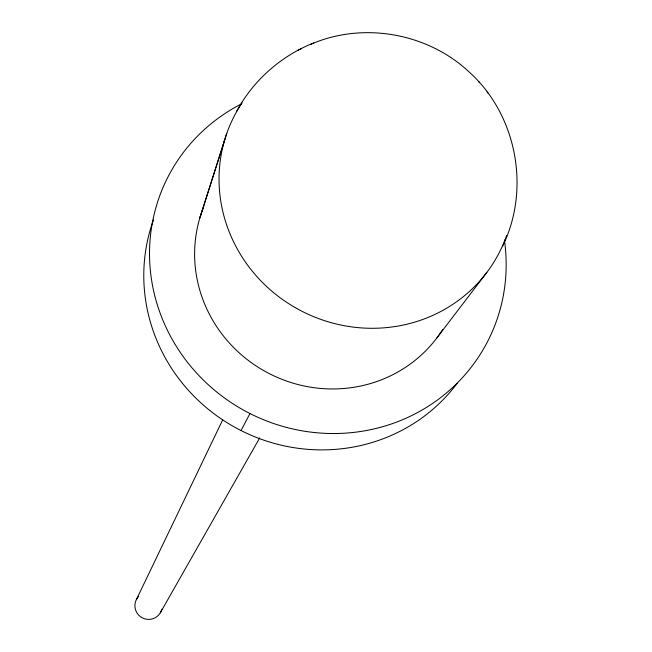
<?xml version="1.0" encoding="UTF-8"?>
<svg xmlns="http://www.w3.org/2000/svg" width="652" height="652" viewBox="0 0 652 652"><rect width="100%" height="100%" fill="white"/><g stroke="black" fill="none" stroke-linecap="round" stroke-linejoin="round"><path stroke-width="0.98" d="M224.712 139.805L199.805 218.078L226.766 133.44M502.619 246.187C530.761 188.811 516.718 114.556 468.984 71.842C427.476 32.934 362.683 21.467 310.539 44.417M136.366 599.62L222.715 419.823M241.036 430.548L249.969 413.531M160.31 612.807L259.732 437.867M236.521 111.582C253.106 80.53 281.004 55.819 313.775 42.95M436.848 337.948L486.848 272.389M297.85 50.285L301.338 48.704M478.511 81.524L479.611 82.812M487.068 92.03L488.421 93.635M506.596 235.568A149.064 142.421 27.5 0 1 303.041 311.827A149.064 142.421 27.5 0 1 242.022 102.869M442.586 329.667A134.809 129.699 27.5 0 1 268.999 373.474A134.809 129.699 27.5 0 1 203.799 206.668M504.395 240.034A179.756 172.951 27.5 0 1 374.02 428.926A179.756 172.951 27.5 0 1 162.413 319.072A179.756 172.951 27.5 0 1 241.843 103.733M457.158 383.343A174.206 167.947 27.5 0 1 236.969 428.429A174.206 167.947 27.5 0 1 153.448 220.009M161.802 609.229A13.676 13.586 27.8 0 1 142.006 617.697A13.676 13.586 27.8 0 1 138.583 596.45"/></g></svg>
